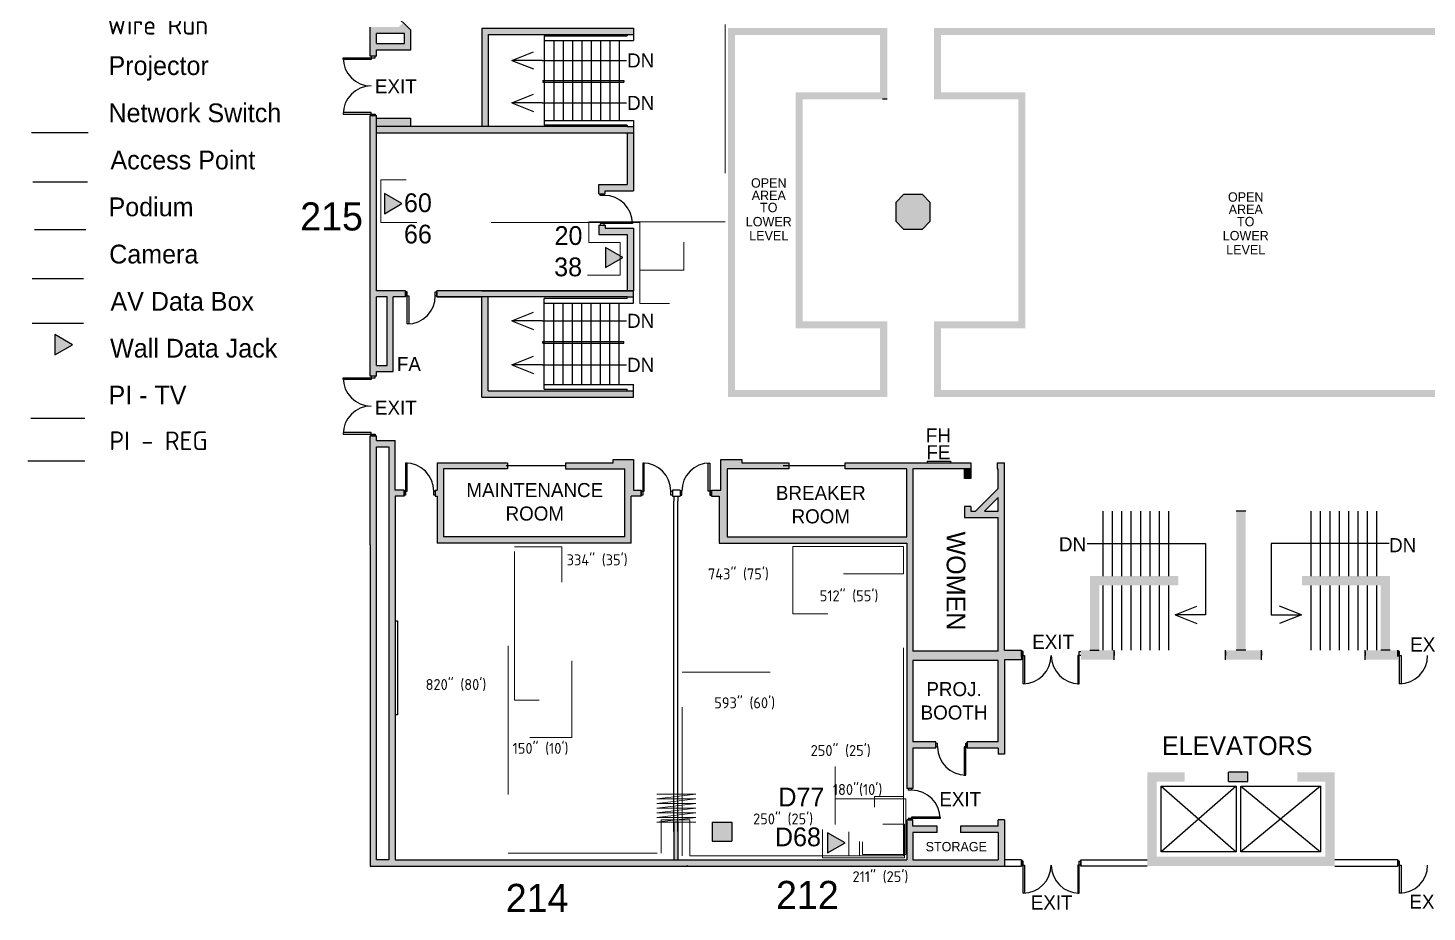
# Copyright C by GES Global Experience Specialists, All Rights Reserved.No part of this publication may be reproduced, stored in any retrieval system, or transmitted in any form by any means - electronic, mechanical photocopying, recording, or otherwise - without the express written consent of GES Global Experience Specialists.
# Model space of a CAD drawing. Header units: inches. Extents: x 2884 to 5593, y 3202 to 5211.
# Drawn here: x 2896 to 4688, y 3202 to 4332 of the extents above; entities that cross this region are included whole.
import ezdxf
from ezdxf.enums import TextEntityAlignment as Align

# ---------------------------------------------------------------- set-up
doc = ezdxf.new("R2010")
doc.units = ezdxf.units.IN
doc.header["$LTSCALE"] = 100
doc.header["$MEASUREMENT"] = 0
doc.linetypes.add('DASHED', pattern=[19.05, 12.7, -6.35])
doc.linetypes.add('DASHEDTINY', pattern=[2.8575, 1.905, -0.9525])
for name, color, linetype, lineweight in [('bldg_airwall', 53, 'DASHED', 25), ('bldg_airwall_storage', 53, 'CONTINUOUS', 18), ('bldg_doors', 7, 'CONTINUOUS', 25), ('bldg_text', 94, 'CONTINUOUS', 25), ('bldg_wallint', 7, 'CONTINUOUS', 25), ('bldg_wallintsol', 7, 'CONTINUOUS', 25), ('data_jack', 120, 'CONTINUOUS', 25), ('key', 110, 'CONTINUOUS', 25)]:
    doc.layers.add(name, color=color, linetype=linetype, lineweight=lineweight)
doc.layers.add('bldg_fire', color=240, linetype='CONTINUOUS')
doc.layers.add('bldg_stairs', color=9, linetype='CONTINUOUS')
doc.layers.add('LENGTH', color=136, linetype='CONTINUOUS', lineweight=0, true_color=0x008080)
doc.layers.add('Wire_Run', color=200, linetype='DASHEDTINY', lineweight=13, true_color=0xaa00ff)
doc.styles.add('bldgtx18', font='bldgtx18')
doc.styles.add('bldgtx24', font='bldgtx24')
doc.styles.add('bldgtx36', font='bldgtx36')
doc.styles.add('bldgtx48', font='bldgtx48')
doc.styles.add('iso3098', font='iso3098')

msp = doc.modelspace()

# ---------------------------------------------------------------- hatches: boundary and pattern name
at = {"layer": 'bldg_wallintsol'}
h = msp.add_hatch(color=256, dxfattribs=at)
h.paths.add_polyline_path([(3386.3, 4329.7), (3376.7, 4339.2), (3371.1, 4333.5), (3334.4, 4333.5), (3334.4, 4296.3), (3342.4, 4296.3), (3342.4, 4304.7), (3386.3, 4304.7)], flags=0)
h.paths.add_polyline_path([(3378.3, 4325.5), (3342.4, 4325.5), (3342.4, 4312.7), (3378.3, 4312.7)], flags=0)
for points in [[(3671.4, 4332.3), (3477.4, 4332.3), (3477.4, 4206.3), (3485.4, 4206.3), (3485.4, 4324.3), (3663.4, 4324.3), (3671.4, 4324.3)], [(3386.3, 4216.9), (3342.4, 4216.9), (3342.4, 4206.3), (3386.3, 4206.3)], [(4051.6, 4109.4), (4041.6, 4119.4), (4017.3, 4119.4), (4007.3, 4109.4), (4007.3, 4085.1), (4017.3, 4075.1), (4041.6, 4075.1), (4051.6, 4085.1)], [(3663.4, 3996.3), (3671.4, 3996.3), (3671.4, 4076.3), (3635.4, 4076.3), (3635.4, 4080.3), (3627.4, 4080.3), (3627.4, 4068.3), (3663.4, 4068.3)], [(3671.4, 3996.3), (3477.4, 3996.3), (3419.8, 3996.3), (3419.8, 3988.3), (3663.4, 3988.3), (3671.4, 3988.3)], [(3671.4, 3868.3), (3663.4, 3868.3), (3485.4, 3868.3), (3485.4, 3988.3), (3477.4, 3988.3), (3477.4, 3860.3), (3671.4, 3860.3)], [(3671.4, 3780.3), (3645.4, 3780.3), (3645.4, 3776.3), (3584.4, 3776.3), (3584.4, 3768.3), (3660.4, 3768.3), (3660.4, 3681.3), (3428.4, 3681.3), (3428.4, 3768.3), (3510.4, 3768.3), (3510.4, 3776.3), (3420.4, 3776.3), (3420.4, 3741.3), (3417.8, 3741.3), (3417.8, 3733.3), (3420.4, 3733.3), (3420.4, 3673.3), (3668.4, 3673.3), (3668.4, 3733.3), (3681.4, 3733.3), (3681.4, 3741.3), (3671.4, 3741.3)], [(4095.4, 3756.3), (4103.4, 3756.3), (4103.4, 3768.3), (4095.4, 3768.3)], [(4443.4, 3536.3), (4455.4, 3536.3), (4455.4, 3714.3), (4443.4, 3714.3)], [(4256, 3631.3), (4256, 3536.3), (4268, 3536.3), (4268, 3619.3), (4369, 3619.3), (4369, 3631.3)], [(4527.4, 3631.3), (4527.4, 3619.3), (4628.4, 3619.3), (4628.4, 3536.3), (4640.4, 3536.3), (4640.4, 3619.3), (4640.4, 3631.3)], [(4287.1, 3536.3), (4268, 3536.3), (4256, 3536.3), (4244.4, 3536.3), (4244.4, 3524.3), (4287.1, 3524.3)], [(4475.6, 3524.3), (4475.6, 3536.3), (4455.4, 3536.3), (4443.4, 3536.3), (4429.4, 3536.3), (4429.4, 3524.3)], [(4608.2, 3524.3), (4650.4, 3524.3), (4650.4, 3536.3), (4640.4, 3536.3), (4628.4, 3536.3), (4608.2, 3536.3)], [(4458.1, 3380.3), (4433.5, 3380.3), (4433.5, 3368.3), (4458.1, 3368.3)], [(3723.4, 3268.3), (3728.4, 3268.3), (3728.4, 3316.3), (3723.4, 3316.3), (3723.4, 3304.3)], [(3772.4, 3316.3), (3772.4, 3292.3), (3797.4, 3292.3), (3797.4, 3316.3)]]:
    msp.add_hatch(color=256, dxfattribs=at).paths.add_polyline_path(points, flags=0)
at = {"layer": 'bldg_wallintsol', "linetype": 'CONTINUOUS'}
h = msp.add_hatch(color=256, dxfattribs=at)
h.paths.add_polyline_path([(3801.4, 4323.3), (3801.4, 3869.3), (3987.4, 3869.3), (3987.4, 3948.3), (3879.4, 3948.3), (3879.4, 4250.3), (3987.4, 4250.3), (3987.4, 4323.3)], flags=0)
h.paths.add_polyline_path([(3888.4, 3957.3), (3888.4, 4241.3), (3996.4, 4241.3), (3996.4, 4332.3), (3792.4, 4332.3), (3792.4, 3860.3), (3996.4, 3860.3), (3996.4, 3957.3)], flags=0)
h = msp.add_hatch(color=256, dxfattribs=at)
h.paths.add_polyline_path([(4719.4, 3948.3), (4719.4, 4250.3), (4829.4, 4250.3), (4829.4, 4323.3), (4065.4, 4323.3), (4065.4, 4250.3), (4173.4, 4250.3), (4173.4, 3948.3), (4065.4, 3948.3), (4065.4, 3869.3), (4829.4, 3869.3), (4829.4, 3948.3)], flags=0)
h.paths.add_polyline_path([(4164.4, 4241.3), (4164.4, 3957.3), (4056.4, 3957.3), (4056.4, 3860.3), (4838.4, 3860.3), (4838.4, 3957.3), (4728.4, 3957.3), (4728.4, 4241.3), (4838.4, 4241.3), (4838.4, 4332.3), (4056.4, 4332.3), (4056.4, 4241.3)], flags=0)
at = {"layer": 'bldg_wallintsol'}
h = msp.add_hatch(color=256, dxfattribs=at)
h.paths.add_polyline_path([(3334.4, 3981), (3334.4, 3886.8), (3342.4, 3886.8), (3342.4, 3892.8), (3364, 3892.8), (3364, 3988.3), (3379.8, 3988.3), (3379.8, 3996.3), (3342.4, 3996.3), (3342.4, 4220.3), (3334.4, 4220.3)], flags=0)
h.paths.add_polyline_path([(3342.4, 3988.3), (3356, 3988.3), (3356, 3900.8), (3342.4, 3900.8), (3342.4, 3984.3)], flags=0)
h = msp.add_hatch(color=256, dxfattribs=at)
h.paths.add_polyline_path([(3671.4, 4206.3), (3663.4, 4206.3), (3485.4, 4206.3), (3342.4, 4206.3), (3342.4, 4198.3), (3671.4, 4198.3)], flags=0)
h.paths.add_polyline_path([(3671.4, 4198.3), (3663.4, 4198.3), (3663.4, 4132.3), (3627.4, 4132.3), (3627.4, 4120.3), (3635.4, 4120.3), (3635.4, 4124.3), (3671.4, 4124.3)], flags=0)
h = msp.add_hatch(color=256, dxfattribs=at)
h.paths.add_polyline_path([(3366.4, 3673.3), (3366.4, 3733.3), (3377.8, 3733.3), (3377.8, 3741.3), (3366.4, 3741.3), (3366.4, 3804.8), (3342.4, 3804.8), (3342.4, 3810.8), (3334.4, 3810.8), (3334.4, 3671.3), (3334.4, 3260.3), (4146.4, 3260.3), (4146.4, 3319.3), (4138.4, 3319.3), (4138.4, 3311.3), (4090.4, 3311.3), (4090.4, 3303.3), (4138.4, 3303.3), (4138.4, 3268.3), (4029.4, 3268.3), (4029.4, 3303.3), (4060.4, 3303.3), (4060.4, 3311.3), (4029.4, 3311.3), (4029.4, 3319.3), (4021.4, 3319.3), (4021.4, 3268.3), (3366.4, 3268.3)], flags=0)
h.paths.add_polyline_path([(3342.4, 3796.8), (3358.4, 3796.8), (3358.4, 3268.3), (3342.4, 3268.3)], flags=0)
h = msp.add_hatch(color=256, dxfattribs=at)
h.paths.add_polyline_path([(3870.4, 3776.3), (3810.4, 3776.3), (3810.4, 3780.3), (3783.4, 3780.3), (3783.4, 3741.3), (3771.4, 3741.3), (3771.4, 3733.3), (3781.4, 3733.3), (3781.4, 3673.3), (4021.4, 3673.3), (4021.4, 3359.3), (4029.4, 3359.3), (4029.4, 3411.3), (4058.9, 3411.3), (4058.9, 3419.3), (4029.4, 3419.3), (4029.4, 3523.3), (4138.4, 3523.3), (4138.4, 3419.3), (4098.9, 3419.3), (4098.9, 3411.3), (4138.4, 3411.3), (4138.4, 3403.3), (4146.4, 3403.3), (4146.4, 3524.3), (4168.4, 3524.3), (4168.4, 3536.3), (4146.4, 3536.3), (4146.4, 3776.3), (4137.4, 3776.3), (4137.4, 3768.3), (4138.4, 3768.3), (4138.4, 3743.3), (4109.4, 3714.3), (4103.4, 3714.3), (4103.4, 3720.3), (4095.4, 3720.3), (4095.4, 3706.3), (4138.4, 3706.3), (4138.4, 3535.3), (4029.4, 3535.3), (4029.4, 3768.3), (4103.4, 3768.3), (4103.4, 3776.3), (3942.4, 3776.3), (3942.4, 3768.3), (4021.4, 3768.3), (4021.4, 3681.3), (3791.4, 3681.3), (3791.4, 3768.3), (3870.4, 3768.3)], flags=0)
h.paths.add_polyline_path([(4120.8, 3714.3), (4138.4, 3731.9), (4138.4, 3714.3)], flags=0)
at = {"layer": 'bldg_wallintsol', "linetype": 'CONTINUOUS'}
msp.add_hatch(color=256, dxfattribs=at).paths.add_polyline_path([(4329.4, 3260.3), (4449.4, 3260.3), (4569.4, 3260.3), (4569.4, 3380.3), (4521.4, 3380.3), (4521.4, 3368.3), (4557.4, 3368.3), (4557.4, 3272.3), (4341.4, 3272.3), (4341.4, 3368.3), (4377.4, 3368.3), (4377.4, 3380.3), (4329.4, 3380.3)], flags=0)
at = {"layer": 'data_jack'}
for points in [[(3375.1, 4107.8), (3352.7, 4120.7), (3352.7, 4094.8)], [(3658.1, 4038.8), (3635.7, 4051.8), (3635.7, 4025.9)], [(3942.4, 3289.9), (3920, 3302.9), (3920, 3277)]]:
    msp.add_hatch(color=256, dxfattribs=at).paths.add_polyline_path(points, flags=0)
at = {"layer": 'key'}
msp.add_hatch(color=256, dxfattribs=at).paths.add_polyline_path([(2930.8, 3940.2), (2930.8, 3914.4), (2953.2, 3927.3)], flags=0)

# ---------------------------------------------------------------- linework, layer by layer
at = {"layer": 'bldg_airwall', "linetype": 'CONTINUOUS'}
for p, q in [((3723.4, 3304.3), (3723.4, 3727.3)), ((3728.4, 3304.3), (3728.4, 3727.3))]:
    msp.add_line(p, q, dxfattribs=at)
at = {"layer": 'bldg_airwall_storage'}
for p, q in [((3751.4, 3352.3), (3701.4, 3352.3)), ((3751.4, 3352.3), (3701.4, 3346.3)), ((3701.4, 3346.3), (3751.4, 3346.3)), ((3751.4, 3346.3), (3701.4, 3340.3)), ((3701.4, 3340.3), (3751.4, 3340.3)), ((3751.4, 3340.3), (3701.4, 3334.3)), ((3701.4, 3334.3), (3751.4, 3334.3)), ((3751.4, 3334.3), (3701.4, 3328.3)), ((3701.4, 3328.3), (3751.4, 3328.3)), ((3751.4, 3328.3), (3701.4, 3322.3)), ((3701.4, 3322.3), (3751.4, 3322.3)), ((3751.4, 3322.3), (3701.4, 3316.3)), ((3751.4, 3316.3), (3701.4, 3316.3))]:
    msp.add_line(p, q, dxfattribs=at)
at = {"layer": 'bldg_doors'}
for p, q in [((3299.8, 4292.3), (3299.8, 4294.3)), ((3299.8, 4294.3), (3335.8, 4294.3)), ((3335.8, 4292.3), (3299.8, 4292.3)), ((3340.8, 4296.3), (3335.8, 4296.3)), ((3335.8, 4296.3), (3335.8, 4294.3)), ((3335.8, 4294.3), (3340.8, 4294.3)), ((3335.8, 4294.3), (3335.8, 4292.3)), ((3340.8, 4294.3), (3340.8, 4296.3)), ((3335.8, 4224.3), (3299.8, 4224.3)), ((3299.8, 4224.3), (3299.8, 4222.3)), ((3299.8, 4222.3), (3335.8, 4222.3)), ((3335.8, 4222.3), (3335.8, 4224.3)), ((3335.8, 4220.3), (3335.8, 4222.3)), ((3335.8, 4222.3), (3340.8, 4222.3)), ((3340.8, 4220.3), (3335.8, 4220.3)), ((3340.8, 4222.3), (3340.8, 4220.3)), ((3629.1, 4118.3), (3629.1, 4120.3)), ((3629.1, 4120.3), (3634.1, 4120.3)), ((3634.1, 4120.3), (3634.1, 4118.3)), ((3634.1, 4118.3), (3629.1, 4118.3)), ((3634.1, 4082.3), (3634.1, 4084.3)), ((3634.1, 4084.3), (3670.1, 4084.3)), ((3670.1, 4084.3), (3670.1, 4082.3)), ((3629.1, 4082.3), (3629.1, 4080.3)), ((3634.1, 4082.3), (3629.1, 4082.3)), ((3629.1, 4080.3), (3634.1, 4080.3)), ((3634.1, 4080.3), (3634.1, 4082.3)), ((3670.1, 4082.3), (3634.1, 4082.3)), ((3381.8, 3994.8), (3379.8, 3994.8)), ((3379.8, 3994.8), (3379.8, 3989.8)), ((3381.8, 3989.8), (3381.8, 3994.8)), ((3417.8, 3994.8), (3419.8, 3994.8)), ((3417.8, 3989.8), (3417.8, 3994.8)), ((3419.8, 3994.8), (3419.8, 3989.8)), ((3379.8, 3989.8), (3381.8, 3989.8)), ((3381.8, 3989.8), (3383.8, 3989.8)), ((3381.8, 3953.8), (3381.8, 3989.8)), ((3383.8, 3989.8), (3383.8, 3953.8)), ((3419.8, 3989.8), (3417.8, 3989.8)), ((3383.8, 3953.8), (3381.8, 3953.8)), ((3299.8, 3882.8), (3299.8, 3884.8)), ((3299.8, 3884.8), (3335.8, 3884.8)), ((3335.8, 3882.8), (3299.8, 3882.8)), ((3340.8, 3886.8), (3335.8, 3886.8)), ((3335.8, 3886.8), (3335.8, 3884.8)), ((3335.8, 3884.8), (3340.8, 3884.8)), ((3335.8, 3884.8), (3335.8, 3882.8)), ((3340.8, 3884.8), (3340.8, 3886.8)), ((3335.8, 3814.8), (3299.8, 3814.8)), ((3299.8, 3814.8), (3299.8, 3812.8)), ((3299.8, 3812.8), (3335.8, 3812.8)), ((3335.8, 3812.8), (3335.8, 3814.8)), ((3335.8, 3810.8), (3335.8, 3812.8)), ((3335.8, 3812.8), (3340.8, 3812.8)), ((3340.8, 3810.8), (3335.8, 3810.8)), ((3340.8, 3812.8), (3340.8, 3810.8)), ((3381.8, 3775.9), (3379.8, 3775.9)), ((3379.8, 3775.9), (3379.8, 3739.9)), ((3381.8, 3739.9), (3381.8, 3775.9)), ((3685.4, 3775.9), (3683.4, 3775.9)), ((3683.4, 3775.9), (3683.4, 3739.9)), ((3685.4, 3739.9), (3685.4, 3775.9)), ((3767.4, 3739.9), (3767.4, 3775.9)), ((3767.4, 3775.9), (3769.4, 3775.9)), ((3769.4, 3775.9), (3769.4, 3739.9)), ((3377.8, 3734.9), (3377.8, 3739.9)), ((3377.8, 3739.9), (3379.8, 3739.9)), ((3379.8, 3734.9), (3377.8, 3734.9)), ((3379.8, 3739.9), (3379.8, 3734.9)), ((3379.8, 3739.9), (3381.8, 3739.9)), ((3415.8, 3739.9), (3417.8, 3739.9)), ((3415.8, 3734.9), (3415.8, 3739.9)), ((3417.8, 3734.9), (3415.8, 3734.9)), ((3417.8, 3739.9), (3417.8, 3734.9)), ((3681.4, 3734.9), (3681.4, 3739.9)), ((3681.4, 3739.9), (3683.4, 3739.9)), ((3683.4, 3734.9), (3681.4, 3734.9)), ((3683.4, 3739.9), (3683.4, 3734.9)), ((3683.4, 3739.9), (3685.4, 3739.9)), ((3719.4, 3739.9), (3721.4, 3739.9)), ((3719.4, 3734.9), (3719.4, 3739.9)), ((3721.4, 3734.9), (3719.4, 3734.9)), ((3721.4, 3739.9), (3721.4, 3734.9)), ((3733.4, 3739.9), (3731.4, 3739.9)), ((3731.4, 3739.9), (3731.4, 3734.9)), ((3731.4, 3734.9), (3733.4, 3734.9)), ((3733.4, 3734.9), (3733.4, 3739.9)), ((3769.4, 3739.9), (3767.4, 3739.9)), ((3771.4, 3739.9), (3769.4, 3739.9)), ((3769.4, 3739.9), (3769.4, 3734.9)), ((3769.4, 3734.9), (3771.4, 3734.9)), ((3771.4, 3734.9), (3771.4, 3739.9)), ((4170.4, 3534.6), (4168.4, 3534.6)), ((4168.4, 3534.6), (4168.4, 3529.6)), ((4168.4, 3529.6), (4170.4, 3529.6)), ((4170.4, 3529.6), (4170.4, 3534.6)), ((4170.4, 3529.6), (4172.4, 3529.6)), ((4170.4, 3493.6), (4170.4, 3529.6)), ((4172.4, 3529.6), (4172.4, 3493.6)), ((4242.4, 3529.6), (4240.4, 3529.6)), ((4240.4, 3529.6), (4240.4, 3493.6)), ((4242.4, 3534.6), (4244.4, 3534.6)), ((4242.4, 3529.6), (4242.4, 3534.6)), ((4244.4, 3529.6), (4242.4, 3529.6)), ((4242.4, 3493.6), (4242.4, 3529.6)), ((4287.1, 3534.6), (4287.1, 3529.6)), ((4429.4, 3534.6), (4429.4, 3529.6)), ((4475.6, 3534.6), (4475.6, 3529.6)), ((4608.2, 3534.6), (4608.2, 3529.6)), ((4652.4, 3534.6), (4650.4, 3534.6)), ((4650.4, 3534.6), (4650.4, 3529.6)), ((4650.4, 3529.6), (4652.4, 3529.6)), ((4652.4, 3529.6), (4652.4, 3534.6)), ((4652.4, 3529.6), (4654.4, 3529.6)), ((4652.4, 3493.6), (4652.4, 3529.6)), ((4654.4, 3529.6), (4654.4, 3493.6)), ((4172.4, 3493.6), (4170.4, 3493.6)), ((4240.4, 3493.6), (4242.4, 3493.6)), ((4654.4, 3493.6), (4652.4, 3493.6)), ((4058.9, 3417.6), (4060.9, 3417.6)), ((4058.9, 3412.6), (4058.9, 3417.6)), ((4060.9, 3412.6), (4058.9, 3412.6)), ((4060.9, 3412.6), (4060.9, 3417.6)), ((4096.9, 3412.6), (4094.9, 3412.6)), ((4094.9, 3412.6), (4094.9, 3376.6)), ((4096.9, 3417.6), (4098.9, 3417.6)), ((4096.9, 3412.6), (4096.9, 3417.6)), ((4098.9, 3412.6), (4096.9, 3412.6)), ((4096.9, 3376.6), (4096.9, 3412.6)), ((4098.9, 3417.6), (4098.9, 3412.6)), ((4094.9, 3376.6), (4096.9, 3376.6)), ((4023.1, 3359.3), (4023.1, 3357.3)), ((4028.1, 3359.3), (4023.1, 3359.3)), ((4028.1, 3357.3), (4023.1, 3357.3)), ((4028.1, 3357.3), (4028.1, 3359.3)), ((4023.1, 3321.3), (4023.1, 3319.3)), ((4028.1, 3321.3), (4023.1, 3321.3)), ((4023.1, 3319.3), (4028.1, 3319.3)), ((4028.1, 3321.3), (4028.1, 3323.3)), ((4028.1, 3323.3), (4064.1, 3323.3)), ((4028.1, 3319.3), (4028.1, 3321.3)), ((4064.1, 3321.3), (4028.1, 3321.3)), ((4064.1, 3323.3), (4064.1, 3321.3)), ((4170.4, 3266.6), (4168.4, 3266.6)), ((4168.4, 3266.6), (4168.4, 3261.6)), ((4168.4, 3261.6), (4170.4, 3261.6)), ((4170.4, 3261.6), (4170.4, 3266.6)), ((4170.4, 3261.6), (4172.4, 3261.6)), ((4170.4, 3225.6), (4170.4, 3261.6)), ((4172.4, 3261.6), (4172.4, 3225.6)), ((4242.4, 3261.6), (4240.4, 3261.6)), ((4240.4, 3261.6), (4240.4, 3225.6)), ((4242.4, 3266.6), (4244.4, 3266.6)), ((4242.4, 3261.6), (4242.4, 3266.6)), ((4244.4, 3261.6), (4242.4, 3261.6)), ((4242.4, 3225.6), (4242.4, 3261.6)), ((4244.4, 3266.6), (4244.4, 3261.6)), ((4652.4, 3266.6), (4650.4, 3266.6)), ((4650.4, 3266.6), (4650.4, 3261.6)), ((4650.4, 3261.6), (4652.4, 3261.6)), ((4652.4, 3261.6), (4652.4, 3266.6)), ((4652.4, 3261.6), (4654.4, 3261.6)), ((4652.4, 3225.6), (4652.4, 3261.6)), ((4654.4, 3261.6), (4654.4, 3225.6)), ((4172.4, 3225.6), (4170.4, 3225.6)), ((4240.4, 3225.6), (4242.4, 3225.6)), ((4654.4, 3225.6), (4652.4, 3225.6))]:
    msp.add_line(p, q, dxfattribs=at)
for centre, start, end in [((3335.8, 4294.3), 180, 270), ((3335.8, 4222.3), 90, 180), ((3634.1, 4082.3), 0, 90), ((3381.8, 3989.8), 270, 0), ((3335.8, 3884.8), 180, 270), ((3335.8, 3812.8), 90, 180), ((3379.8, 3739.9), 0, 90), ((3683.4, 3739.9), 0, 90), ((3769.4, 3739.9), 90, 180), ((4170.4, 3529.6), 270, 0), ((4242.4, 3529.6), 180, -90), ((4652.4, 3529.6), 270, 0), ((4096.9, 3412.6), 180, -90), ((4028.1, 3321.3), 0, 90), ((4170.4, 3261.6), 270, 0), ((4242.4, 3261.6), 180, -90), ((4652.4, 3261.6), 270, 0)]:
    msp.add_arc(centre, 36, start, end, dxfattribs=at)
at = {"layer": 'bldg_stairs'}
for p, q in [((3516, 4291), (3543.7, 4302.1)), ((3557.4, 4316.3), (3557.4, 4263.3)), ((3569.4, 4316.3), (3569.4, 4263.3)), ((3581.4, 4316.3), (3581.4, 4263.3)), ((3593.4, 4316.3), (3593.4, 4263.3)), ((3605.4, 4316.3), (3605.4, 4263.3)), ((3617.4, 4316.3), (3617.4, 4263.3)), ((3629.4, 4316.3), (3629.4, 4263.3)), ((3641.4, 4316.3), (3641.4, 4263.3)), ((3653.4, 4316.3), (3653.4, 4263.3)), ((3554.8, 4291), (3516, 4291)), ((3516, 4291), (3543.7, 4280)), ((3554.8, 4291), (3662.8, 4291)), ((3557.4, 4263.3), (3557.4, 4214.3)), ((3569.4, 4263.3), (3569.4, 4214.3)), ((3581.4, 4263.3), (3581.4, 4214.3)), ((3593.4, 4263.3), (3593.4, 4214.3)), ((3605.4, 4263.3), (3605.4, 4214.3)), ((3617.4, 4263.3), (3617.4, 4214.3)), ((3629.4, 4263.3), (3629.4, 4214.3)), ((3641.4, 4263.3), (3641.4, 4214.3)), ((3653.4, 4263.3), (3653.4, 4214.3)), ((3516, 4236.8), (3543.7, 4247.8)), ((3554.8, 4236.8), (3516, 4236.8)), ((3516, 4236.8), (3543.7, 4225.7)), ((3554.8, 4236.8), (3662.8, 4236.8)), ((3557.4, 3931.3), (3557.4, 3980.3)), ((3569.4, 3931.3), (3569.4, 3980.3)), ((3581.4, 3931.3), (3581.4, 3980.3)), ((3593.4, 3931.3), (3593.4, 3980.3)), ((3605.4, 3931.3), (3605.4, 3980.3)), ((3617.4, 3931.3), (3617.4, 3980.3)), ((3629.4, 3931.3), (3629.4, 3980.3)), ((3641.4, 3931.3), (3641.4, 3980.3)), ((3653.4, 3931.3), (3653.4, 3980.3)), ((3516, 3957.8), (3543.7, 3968.8)), ((3554.8, 3957.8), (3516, 3957.8)), ((3516, 3957.8), (3543.7, 3946.7)), ((3554.8, 3957.8), (3662.8, 3957.8)), ((3557.4, 3876.3), (3557.4, 3931.3)), ((3569.4, 3876.3), (3569.4, 3931.3)), ((3581.4, 3876.3), (3581.4, 3931.3)), ((3593.4, 3876.3), (3593.4, 3931.3)), ((3605.4, 3876.3), (3605.4, 3931.3)), ((3617.4, 3876.3), (3617.4, 3931.3)), ((3629.4, 3876.3), (3629.4, 3931.3)), ((3641.4, 3876.3), (3641.4, 3931.3)), ((3653.4, 3876.3), (3653.4, 3931.3)), ((3516, 3901.5), (3543.7, 3912.6)), ((3554.8, 3901.5), (3516, 3901.5)), ((3516, 3901.5), (3543.7, 3890.4)), ((3554.8, 3901.5), (3662.8, 3901.5)), ((4047.4, 3778.3), (4077.4, 3778.3)), ((4047.4, 3778.3), (4047.4, 3776.3)), ((4077.4, 3778.3), (4077.4, 3776.3)), ((3723.4, 3733.3), (3723.4, 3727.3)), ((3728.4, 3733.3), (3728.4, 3727.3)), ((3728.4, 3733.3), (3728.4, 3727.3)), ((4273, 3631.3), (4273, 3714.3)), ((4285, 3631.3), (4285, 3714.3)), ((4297, 3631.3), (4297, 3714.3)), ((4309, 3631.3), (4309, 3714.3)), ((4321, 3631.3), (4321, 3714.3)), ((4333, 3631.3), (4333, 3714.3)), ((4345, 3631.3), (4345, 3714.3)), ((4357, 3631.3), (4357, 3714.3)), ((4539.4, 3631.3), (4539.4, 3714.3)), ((4551.4, 3631.3), (4551.4, 3714.3)), ((4563.4, 3631.3), (4563.4, 3714.3)), ((4575.4, 3631.3), (4575.4, 3714.3)), ((4587.4, 3631.3), (4587.4, 3714.3)), ((4599.4, 3631.3), (4599.4, 3714.3)), ((4611.4, 3631.3), (4611.4, 3714.3)), ((4623.4, 3631.3), (4623.4, 3714.3)), ((4252.4, 3673), (4403.9, 3673)), ((4403.9, 3673), (4403.9, 3581.6)), ((4487.9, 3673), (4487.9, 3581.6)), ((4639.3, 3673), (4487.9, 3673)), ((4273, 3536.3), (4273, 3619.3)), ((4285, 3536.3), (4285, 3619.3)), ((4297, 3536.3), (4297, 3619.3)), ((4309, 3536.3), (4309, 3619.3)), ((4321, 3536.3), (4321, 3619.3)), ((4333, 3536.3), (4333, 3619.3)), ((4345, 3536.3), (4345, 3619.3)), ((4357, 3536.3), (4357, 3619.3)), ((4539.4, 3536.3), (4539.4, 3619.3)), ((4551.4, 3536.3), (4551.4, 3619.3)), ((4563.4, 3536.3), (4563.4, 3619.3)), ((4575.4, 3536.3), (4575.4, 3619.3)), ((4587.4, 3536.3), (4587.4, 3619.3)), ((4599.4, 3536.3), (4599.4, 3619.3)), ((4611.4, 3536.3), (4611.4, 3619.3)), ((4623.4, 3536.3), (4623.4, 3619.3)), ((4365.1, 3581.6), (4392.8, 3592.7)), ((4526.7, 3581.6), (4498.9, 3592.7)), ((3366.4, 3573.9), (3369.4, 3573.9)), ((3369.4, 3573.9), (3369.4, 3453.9)), ((4403.9, 3581.6), (4365.1, 3581.6)), ((4365.1, 3581.6), (4392.8, 3570.5)), ((4487.9, 3581.6), (4526.7, 3581.6)), ((4526.7, 3581.6), (4498.9, 3570.5)), ((3369.4, 3453.9), (3366.4, 3453.9)), ((4347.4, 3278.3), (4347.4, 3362.3)), ((4347.4, 3362.3), (4443.4, 3362.3)), ((4347.4, 3362.3), (4443.4, 3278.3)), ((4443.4, 3362.3), (4347.4, 3278.3)), ((4443.4, 3362.3), (4443.4, 3278.3)), ((4449.4, 3278.3), (4449.4, 3362.3)), ((4449.4, 3362.3), (4551.4, 3362.3)), ((4449.4, 3362.3), (4551.4, 3278.3)), ((4551.4, 3362.3), (4449.4, 3278.3)), ((4551.4, 3362.3), (4551.4, 3278.3)), ((3723.4, 3316.3), (3723.4, 3268.3)), ((3728.4, 3316.3), (3725.4, 3316.3)), ((3728.4, 3316.3), (3728.4, 3268.3)), ((4443.4, 3278.3), (4347.4, 3278.3)), ((4551.4, 3278.3), (4449.4, 3278.3))]:
    msp.add_line(p, q, dxfattribs=at)
at = {"layer": 'bldg_wallint'}
for p, q in [((3300.9, 4414), (3386.3, 4329.7)), ((3378.3, 4325.5), (3342.4, 4325.5)), ((3378.3, 4312.7), (3378.3, 4325.5)), ((3386.3, 4304.7), (3386.3, 4329.7)), ((3557.4, 4322.3), (3557.4, 4316.3)), ((3342.4, 4312.7), (3378.3, 4312.7)), ((3342.4, 4304.7), (3386.3, 4304.7)), ((3342.4, 4296.3), (3334.4, 4296.3)), ((3555.4, 4265.3), (3555.4, 4263.3)), ((3659.4, 4265.3), (3659.4, 4263.3)), ((3996.4, 4241.3), (3990.4, 4241.3)), ((3334.4, 4220.3), (3342.4, 4220.3)), ((3342.4, 4216.9), (3386.3, 4216.9)), ((3557.4, 4214.3), (3557.4, 4208.3)), ((3485.4, 4206.3), (3342.4, 4206.3)), ((3342.4, 4198.3), (3671.4, 4198.3)), ((3663.4, 4206.3), (3485.4, 4206.3)), ((3663.4, 4208.3), (3557.4, 4208.3)), ((3663.4, 4208.3), (3663.4, 4206.3)), ((3663.4, 4206.3), (3671.4, 4206.3)), ((3663.4, 4198.3), (3663.4, 4132.3)), ((3671.4, 4198.3), (3671.4, 4124.3)), ((3627.4, 4132.3), (3663.4, 4132.3)), ((3627.4, 4120.3), (3627.4, 4132.3)), ((3627.4, 4120.3), (3635.4, 4120.3)), ((3635.4, 4120.3), (3635.4, 4124.3)), ((3635.4, 4124.3), (3671.4, 4124.3)), ((4017.3, 4119.4), (4007.3, 4109.4)), ((4007.3, 4109.4), (4007.3, 4085.1)), ((4041.6, 4119.4), (4017.3, 4119.4)), ((4051.6, 4109.4), (4041.6, 4119.4)), ((4051.6, 4085.1), (4051.6, 4109.4)), ((4007.3, 4085.1), (4017.3, 4075.1)), ((4041.6, 4075.1), (4051.6, 4085.1)), ((3627.4, 4080.3), (3635.4, 4080.3)), ((3627.4, 4080.3), (3627.4, 4068.3)), ((3627.4, 4068.3), (3663.4, 4068.3)), ((3635.4, 4080.3), (3635.4, 4076.3)), ((3635.4, 4076.3), (3671.4, 4076.3)), ((3663.4, 4068.3), (3663.4, 3996.3)), ((3671.4, 4076.3), (3671.4, 3996.3)), ((4017.3, 4075.1), (4041.6, 4075.1)), ((3379.8, 3996.3), (3342.4, 3996.3)), ((3379.8, 3988.3), (3379.8, 3996.3)), ((3671.4, 3996.3), (3419.8, 3996.3)), ((3419.8, 3988.3), (3419.8, 3996.3)), ((3356, 3988.3), (3342.4, 3988.3)), ((3356, 3900.8), (3356, 3988.3)), ((3364, 3892.8), (3364, 3988.3)), ((3379.8, 3988.3), (3364, 3988.3)), ((3419.8, 3988.3), (3477.4, 3988.3)), ((3663.4, 3988.3), (3419.8, 3988.3)), ((3663.4, 3986.3), (3557.4, 3986.3)), ((3557.4, 3980.3), (3557.4, 3986.3)), ((3663.4, 3986.3), (3663.4, 3988.3)), ((3663.4, 3988.3), (3671.4, 3988.3)), ((3555.4, 3929.3), (3555.4, 3931.3)), ((3659.4, 3929.3), (3659.4, 3931.3)), ((3342.4, 3900.8), (3356, 3900.8)), ((3342.4, 3886.8), (3342.4, 3892.8)), ((3342.4, 3892.8), (3364, 3892.8)), ((3342.4, 3886.8), (3334.4, 3886.8)), ((3557.4, 3870.3), (3557.4, 3876.3)), ((3334.4, 3810.8), (3342.4, 3810.8)), ((3342.4, 3804.8), (3342.4, 3810.8)), ((3342.4, 3804.8), (3366.4, 3804.8)), ((3366.4, 3741.3), (3366.4, 3804.8)), ((3342.4, 3796.8), (3358.4, 3796.8)), ((3584.4, 3772.3), (3508.7, 3772.3)), ((3942.4, 3772.3), (3863.1, 3772.3)), ((4095.4, 3756.3), (4095.4, 3768.3)), ((4103.4, 3768.3), (4103.4, 3756.3)), ((4103.4, 3756.3), (4095.4, 3756.3)), ((3377.8, 3741.3), (3366.4, 3741.3)), ((3377.8, 3733.3), (3377.8, 3741.3)), ((3681.4, 3733.3), (3681.4, 3741.3)), ((3731.4, 3741.3), (3721.4, 3741.3)), ((3721.4, 3733.3), (3731.4, 3733.3)), ((3771.4, 3733.3), (3771.4, 3741.3)), ((4109.4, 3714.3), (4138.4, 3743.3)), ((4120.8, 3714.3), (4138.4, 3731.9)), ((4103.4, 3720.3), (4095.4, 3720.3)), ((4095.4, 3720.3), (4095.4, 3706.3)), ((4103.4, 3720.3), (4103.4, 3714.3)), ((4103.4, 3714.3), (4109.4, 3714.3)), ((4120.8, 3714.3), (4138.4, 3714.3)), ((4455.4, 3714.3), (4443.4, 3714.3)), ((4095.4, 3706.3), (4138.4, 3706.3)), ((4168.4, 3536.3), (4168.4, 3528.3)), ((4168.4, 3528.3), (4168.4, 3536.3)), ((4256, 3536.3), (4268, 3536.3)), ((4287.1, 3528.3), (4287.1, 3536.3)), ((4287.1, 3528.3), (4287.1, 3536.3)), ((4287.1, 3524.3), (4287.1, 3536.3)), ((4429.4, 3528.3), (4429.4, 3536.3)), ((4429.4, 3528.3), (4429.4, 3536.3)), ((4429.4, 3524.3), (4429.4, 3536.3)), ((4455.4, 3536.3), (4443.4, 3536.3)), ((4475.6, 3528.3), (4475.6, 3536.3)), ((4475.6, 3528.3), (4475.6, 3536.3)), ((4475.6, 3524.3), (4475.6, 3536.3)), ((4608.2, 3528.3), (4608.2, 3536.3)), ((4608.2, 3528.3), (4608.2, 3536.3)), ((4608.2, 3524.3), (4608.2, 3536.3)), ((4640.4, 3536.3), (4628.4, 3536.3)), ((4650.4, 3536.3), (4650.4, 3528.3)), ((4650.4, 3528.3), (4650.4, 3536.3)), ((4098.9, 3411.3), (4098.9, 3419.3)), ((4098.9, 3411.3), (4098.9, 3419.3)), ((4433.5, 3368.3), (4433.5, 3380.3)), ((4458.1, 3380.3), (4433.5, 3380.3)), ((4433.5, 3368.3), (4458.1, 3368.3)), ((4458.1, 3368.3), (4458.1, 3380.3)), ((4029.4, 3319.3), (4021.4, 3319.3)), ((4029.4, 3319.3), (4021.4, 3319.3)), ((3358.4, 3268.3), (3342.4, 3268.3)), ((4168.4, 3268.3), (4146.4, 3268.3)), ((4146.4, 3260.3), (4168.4, 3260.3)), ((4168.4, 3268.3), (4168.4, 3260.3)), ((4168.4, 3260.3), (4168.4, 3268.3)), ((4244.4, 3260.3), (4244.4, 3268.3)), ((4244.4, 3260.3), (4244.4, 3268.3)), ((4244.4, 3268.3), (4329.4, 3268.3)), ((4329.4, 3260.3), (4244.4, 3260.3)), ((4650.4, 3268.3), (4569.4, 3268.3)), ((4569.4, 3260.3), (4650.4, 3260.3)), ((4650.4, 3268.3), (4650.4, 3260.3)), ((4650.4, 3260.3), (4650.4, 3268.3))]:
    msp.add_line(p, q, dxfattribs=at)
at = {"layer": 'bldg_wallint', "linetype": 'CONTINUOUS'}
for p, q in [((3334.4, 4296.3), (3334.4, 4333.5)), ((3342.4, 4312.7), (3342.4, 4325.5)), ((3477.4, 4332.3), (3477.4, 4206.3)), ((3477.4, 4332.3), (3671.4, 4332.3)), ((3485.4, 4324.3), (3485.4, 4206.3)), ((3485.4, 4324.3), (3663.4, 4324.3)), ((3557.4, 4322.3), (3663.4, 4322.3)), ((3663.4, 4324.3), (3663.4, 4322.3)), ((3671.4, 4332.3), (3671.4, 4316.3)), ((3342.4, 4296.3), (3342.4, 4304.7)), ((3557.4, 4316.3), (3671.4, 4316.3)), ((3555.4, 4265.3), (3659.4, 4265.3)), ((3555.4, 4263.3), (3659.4, 4263.3)), ((3334.4, 3981), (3334.4, 4220.3)), ((3342.4, 3996.3), (3342.4, 4220.3)), ((3386.3, 4206.3), (3386.3, 4216.9)), ((3557.4, 4214.3), (3671.4, 4214.3)), ((3671.4, 4214.3), (3671.4, 4198.3)), ((3477.4, 4198.3), (3671.4, 4198.3)), ((3477.4, 3996.3), (3671.4, 3996.3)), ((3671.4, 3980.3), (3671.4, 3996.3)), ((3334.4, 3886.8), (3334.4, 3984.3)), ((3342.4, 3981), (3342.4, 3988.3)), ((3342.4, 3900.8), (3342.4, 3984.3)), ((3477.4, 3860.3), (3477.4, 3988.3)), ((3485.4, 3868.3), (3485.4, 3988.3)), ((3557.4, 3980.3), (3671.4, 3980.3)), ((3555.4, 3931.3), (3659.4, 3931.3)), ((3555.4, 3929.3), (3659.4, 3929.3)), ((3342.4, 3886.8), (3342.4, 3892.8)), ((3557.4, 3876.3), (3671.4, 3876.3)), ((3557.4, 3870.3), (3663.4, 3870.3)), ((3663.4, 3868.3), (3663.4, 3870.3)), ((3671.4, 3860.3), (3671.4, 3876.3)), ((3477.4, 3860.3), (3671.4, 3860.3)), ((3485.4, 3868.3), (3663.4, 3868.3)), ((3334.4, 3671.3), (3334.4, 3810.8)), ((3342.4, 3268.3), (3342.4, 3796.8)), ((3358.4, 3796.8), (3358.4, 3268.3)), ((3645.4, 3776.3), (3645.4, 3780.3)), ((3645.4, 3780.3), (3671.4, 3780.3)), ((3671.4, 3780.3), (3671.4, 3741.3)), ((3783.4, 3741.3), (3783.4, 3780.3)), ((3783.4, 3780.3), (3810.4, 3780.3)), ((3810.4, 3780.3), (3810.4, 3776.3)), ((3420.4, 3776.3), (3510.4, 3776.3)), ((3420.4, 3776.3), (3420.4, 3741.3)), ((3428.4, 3768.3), (3428.4, 3681.3)), ((3510.4, 3768.3), (3428.4, 3768.3)), ((3510.4, 3776.3), (3510.4, 3768.3)), ((3584.4, 3776.3), (3584.4, 3768.3)), ((3584.4, 3776.3), (3645.4, 3776.3)), ((3584.4, 3768.3), (3660.4, 3768.3)), ((3660.4, 3681.3), (3660.4, 3768.3)), ((3870.4, 3768.3), (3791.4, 3768.3)), ((3791.4, 3768.3), (3791.4, 3681.3)), ((3810.4, 3776.3), (3870.4, 3776.3)), ((3870.4, 3776.3), (3870.4, 3768.3)), ((3942.4, 3768.3), (3942.4, 3776.3)), ((3942.4, 3776.3), (4103.4, 3776.3)), ((4021.4, 3768.3), (3942.4, 3768.3)), ((4021.4, 3681.3), (4021.4, 3768.3)), ((4103.4, 3768.3), (4029.4, 3768.3)), ((4029.4, 3768.3), (4029.4, 3535.3)), ((4103.4, 3776.3), (4103.4, 3768.3)), ((4137.4, 3776.3), (4146.4, 3776.3)), ((4137.4, 3776.3), (4137.4, 3768.3)), ((4137.4, 3768.3), (4138.4, 3768.3)), ((4138.4, 3743.3), (4138.4, 3768.3)), ((4146.4, 3536.3), (4146.4, 3776.3)), ((3377.8, 3733.3), (3366.4, 3733.3)), ((3366.4, 3733.3), (3366.4, 3673.3)), ((3377.8, 3741.3), (3377.8, 3733.3)), ((3377.8, 3741.3), (3377.8, 3733.3)), ((3377.8, 3741.3), (3377.8, 3733.3)), ((3377.8, 3741.3), (3377.8, 3733.3)), ((3417.8, 3741.3), (3420.4, 3741.3)), ((3417.8, 3741.3), (3417.8, 3733.3)), ((3417.8, 3741.3), (3417.8, 3733.3)), ((3417.8, 3741.3), (3417.8, 3733.3)), ((3417.8, 3733.3), (3420.4, 3733.3)), ((3420.4, 3733.3), (3420.4, 3673.3)), ((3681.4, 3733.3), (3668.4, 3733.3)), ((3668.4, 3673.3), (3668.4, 3733.3)), ((3671.4, 3741.3), (3681.4, 3741.3)), ((3681.4, 3741.3), (3681.4, 3733.3)), ((3681.4, 3741.3), (3681.4, 3733.3)), ((3681.4, 3741.3), (3681.4, 3733.3)), ((3721.4, 3741.3), (3721.4, 3733.3)), ((3721.4, 3741.3), (3721.4, 3733.3)), ((3731.4, 3741.3), (3731.4, 3733.3)), ((3731.4, 3741.3), (3731.4, 3733.3)), ((3771.4, 3741.3), (3771.4, 3733.3)), ((3771.4, 3741.3), (3783.4, 3741.3)), ((3771.4, 3741.3), (3771.4, 3733.3)), ((3771.4, 3733.3), (3781.4, 3733.3)), ((3781.4, 3733.3), (3781.4, 3673.3)), ((4138.4, 3714.3), (4138.4, 3731.9)), ((4138.4, 3535.3), (4138.4, 3706.3)), ((3366.4, 3673.3), (3366.4, 3268.3)), ((3668.4, 3673.3), (3420.4, 3673.3)), ((3660.4, 3681.3), (3428.4, 3681.3)), ((3781.4, 3673.3), (4021.4, 3673.3)), ((3791.4, 3681.3), (4021.4, 3681.3)), ((4021.4, 3673.3), (4021.4, 3359.3)), ((3334.4, 3671.3), (3334.4, 3260.3)), ((4138.4, 3535.3), (4029.4, 3535.3)), ((4146.4, 3536.3), (4168.4, 3536.3)), ((4168.4, 3536.3), (4168.4, 3524.3)), ((4029.4, 3523.3), (4029.4, 3419.3)), ((4138.4, 3523.3), (4029.4, 3523.3)), ((4138.4, 3419.3), (4138.4, 3523.3)), ((4146.4, 3524.3), (4146.4, 3403.3)), ((4168.4, 3524.3), (4146.4, 3524.3)), ((4058.9, 3419.3), (4029.4, 3419.3)), ((4029.4, 3411.3), (4029.4, 3359.3)), ((4058.9, 3411.3), (4029.4, 3411.3)), ((4058.9, 3411.3), (4058.9, 3419.3)), ((4058.9, 3411.3), (4058.9, 3419.3)), ((4058.9, 3411.3), (4058.9, 3419.3)), ((4138.4, 3419.3), (4098.9, 3419.3)), ((4098.9, 3411.3), (4098.9, 3419.3)), ((4098.9, 3419.3), (4098.9, 3411.3)), ((4098.9, 3411.3), (4098.9, 3419.3)), ((4138.4, 3411.3), (4098.9, 3411.3)), ((4138.4, 3411.3), (4138.4, 3403.3)), ((4146.4, 3403.3), (4138.4, 3403.3)), ((4029.4, 3359.3), (4021.4, 3359.3)), ((4029.4, 3359.3), (4021.4, 3359.3)), ((3772.4, 3316.3), (3797.4, 3316.3)), ((3772.4, 3316.3), (3772.4, 3292.3)), ((3797.4, 3316.3), (3797.4, 3292.3)), ((4029.4, 3319.3), (4021.4, 3319.3)), ((4021.4, 3319.3), (4021.4, 3268.3)), ((4029.4, 3319.3), (4021.4, 3319.3)), ((4029.4, 3311.3), (4029.4, 3319.3)), ((4138.4, 3311.3), (4138.4, 3319.3)), ((4146.4, 3319.3), (4138.4, 3319.3)), ((4146.4, 3319.3), (4146.4, 3260.3)), ((4060.4, 3311.3), (4029.4, 3311.3)), ((4029.4, 3303.3), (4029.4, 3268.3)), ((4060.4, 3303.3), (4029.4, 3303.3)), ((4060.4, 3303.3), (4060.4, 3311.3)), ((4090.4, 3311.3), (4090.4, 3303.3)), ((4138.4, 3311.3), (4090.4, 3311.3)), ((4138.4, 3303.3), (4090.4, 3303.3)), ((4138.4, 3303.3), (4138.4, 3268.3)), ((3772.4, 3292.3), (3797.4, 3292.3)), ((3366.4, 3268.3), (4021.4, 3268.3)), ((4029.4, 3268.3), (4138.4, 3268.3))]:
    msp.add_line(p, q, dxfattribs=at)
at = {"layer": 'bldg_wallint', "color": 7, "linetype": 'CONTINUOUS', "lineweight": 25}
for p, q in [((3334.4, 3260.3), (3740.4, 3260.3)), ((3740.4, 3260.3), (4146.4, 3260.3))]:
    msp.add_line(p, q, dxfattribs=at)
at = {"layer": 'bldg_wallintsol'}
for p, q in [((3663.4, 4324.3), (3671.4, 4324.3)), ((3663.4, 3868.3), (3671.4, 3868.3))]:
    msp.add_line(p, q, dxfattribs=at)
at = {"layer": 'data_jack'}
for points in [[(3375.1, 4107.8), (3352.7, 4120.7), (3352.7, 4094.8)], [(3658.1, 4038.8), (3635.7, 4051.8), (3635.7, 4025.9)], [(3942.4, 3289.9), (3920, 3302.9), (3920, 3277)]]:
    msp.add_lwpolyline(points, close=True, dxfattribs=at)
at = {"layer": 'key', "color": 40, "linetype": 'DASHEDTINY', "true_color": 0xffaa00}
msp.add_line((2900.6, 4198.7), (2973.2, 4198.7), dxfattribs=at)
at = {"layer": 'key', "color": 200, "linetype": 'DASHEDTINY', "true_color": 0xaa00ff}
msp.add_line((2902.5, 4135.8), (2972.7, 4135.8), dxfattribs=at)
at = {"layer": 'key', "color": 3, "linetype": 'DASHEDTINY'}
for p, q in [((2904.6, 4074.6), (2970.2, 4074.6)), ((2901.7, 4012.1), (2967.2, 4012.1)), ((2901.7, 3954.7), (2967.2, 3954.7))]:
    msp.add_line(p, q, dxfattribs=at)
at = {"layer": 'key', "color": 6, "linetype": 'DASHEDTINY'}
msp.add_line((2900.1, 3833.2), (2969.3, 3833.2), dxfattribs=at)
at = {"layer": 'key', "color": 136, "linetype": 'DASHEDTINY', "true_color": 0x008080}
msp.add_line((2896.3, 3778.5), (2969, 3778.5), dxfattribs=at)
at = {"layer": 'key'}
msp.add_lwpolyline([(2953.2, 3927.3), (2930.8, 3940.2), (2930.8, 3914.4)], close=True, dxfattribs=at)
at = {"layer": 'Wire_Run', "color": 40, "true_color": 0xffaa00}
for p, q in [((3788.9, 4337.1), (3788.9, 4084.4)), ((3788.9, 4084.4), (3614.2, 4084.4)), ((3614.2, 4084.4), (3614.2, 4058.2)), ((3614.2, 4058.2), (3654.5, 4058.2)), ((3654.5, 4058.2), (3654.5, 4016.1)), ((3654.5, 4016.1), (3612.6, 4016.1)), ((3511.2, 3542.2), (3511.2, 3276.8)), ((3706.9, 3276.8), (3706.9, 3319.4)), ((3706.9, 3319.4), (3743.7, 3319.4)), ((3743.7, 3319.4), (3743.7, 3273.5)), ((3991, 3314), (4018.4, 3314)), ((4018.4, 3314), (4018.4, 3270.6)), ((3913.7, 3270.6), (3913.7, 3307.2)), ((3947.2, 3273.5), (3947.2, 3304)), ((3511.2, 3276.8), (3706.9, 3276.8)), ((3743.7, 3273.5), (3947.2, 3273.5)), ((4018.4, 3270.6), (3913.7, 3270.6))]:
    msp.add_line(p, q, dxfattribs=at)
at = {"layer": 'Wire_Run', "color": 6}
for p, q in [((3348.1, 4083.8), (3348.1, 4138)), ((3348.1, 4138), (3380.6, 4138)), ((3679.9, 4083.8), (3348.1, 4083.8)), ((3736.2, 4022.6), (3736.2, 4058.6)), ((3679.9, 4022.6), (3736.2, 4022.6)), ((3519.2, 3472.3), (3519.2, 3668.8)), ((3519.2, 3668.8), (3580, 3668.8)), ((3580, 3668.8), (3580, 3623.5)), ((3550.9, 3472.3), (3519.2, 3472.3))]:
    msp.add_line(p, q, dxfattribs=at)
at = {"layer": 'Wire_Run'}
for p, q in [((3679.9, 4083.8), (3679.9, 4022.6)), ((3679.9, 4022.6), (3679.9, 3980.1)), ((3679.9, 3980.1), (3717.5, 3980.1)), ((4017.4, 3634.1), (3940.4, 3634.1)), ((4017.4, 3349.1), (4017.4, 3634.1)), ((3592.8, 3523), (3592.8, 3424.8)), ((3734.1, 3273.2), (3734.1, 3508.5)), ((3734.1, 3508.5), (3846.6, 3508.5)), ((3592.8, 3424.8), (3538.8, 3424.8)), ((3980.2, 3335.5), (3980.2, 3349.1)), ((3980.2, 3349.1), (4017.4, 3349.1)), ((4017.4, 3349.1), (4017.4, 3273.2)), ((3961.1, 3273.2), (3961.1, 3291.5)), ((3334.4, 3260.3), (3334.4, 3261.3)), ((3961.1, 3273.2), (3734.1, 3273.2)), ((3740.4, 3260.3), (3740.4, 3261.3)), ((4017.4, 3273.2), (3961.1, 3273.2)), ((4146.4, 3260.3), (4146.4, 3261.3))]:
    msp.add_line(p, q, dxfattribs=at)
at = {"layer": 'Wire_Run', "color": 3}
for p, q in [((4017.4, 3669.2), (3875.6, 3669.2)), ((3875.6, 3669.2), (3875.6, 3582.8)), ((4017.4, 3634.1), (4017.4, 3669.2)), ((3875.6, 3582.8), (3920.5, 3582.8)), ((3929.8, 3346.4), (3929.8, 3387.7)), ((3929.8, 3346.4), (4020.3, 3346.4)), ((3929.8, 3346.4), (3929.8, 3313.5)), ((4020.3, 3346.4), (4020.3, 3275.2)), ((3964.7, 3275.2), (3964.7, 3291.3)), ((4020.3, 3275.2), (3964.7, 3275.2))]:
    msp.add_line(p, q, dxfattribs=at)

# ---------------------------------------------------------------- texts
at = {"layer": 'bldg_fire', "style": 'bldgtx18'}
for s, p in [('FA', (3384, 3902.5)), ('FH', (4061.9, 3811.2)), ('FE', (4061.9, 3789.6))]:
    msp.add_text(s, height=18, dxfattribs=at).set_placement(p, align=Align.MIDDLE_CENTER)
at = {"layer": 'bldg_text'}
for s, height, style, p in [('DN', 18, 'bldgtx18', (3680.8, 4290.9)), ('EXIT', 18, 'bldgtx18', (3367.3, 4257.8)), ('DN', 18, 'bldgtx18', (3680.8, 4236.6)), ('OPEN', 12, 'bldgtx18', (3844.8, 4134.2)), ('AREA', 12, 'bldgtx18', (3844.8, 4118.3)), ('OPEN', 12, 'bldgtx18', (4455.5, 4116.2)), ('215', 36, 'bldgtx36', (3285, 4091.4)), ('TO', 12, 'bldgtx18', (3844.8, 4102.8)), ('AREA', 12, 'bldgtx18', (4455.5, 4100.4)), ('LOWER', 12, 'bldgtx18', (3844.8, 4084.7)), ('TO', 12, 'bldgtx18', (4455.5, 4084.8)), ('LEVEL', 12, 'bldgtx18', (3844.8, 4066.7)), ('LOWER', 12, 'bldgtx18', (4455.5, 4066.8)), ('LEVEL', 12, 'bldgtx18', (4455.5, 4048.8)), ('DN', 18, 'bldgtx18', (3680.8, 3957.8)), ('DN', 18, 'bldgtx18', (3680.8, 3901.5)), ('EXIT', 18, 'bldgtx18', (3367.3, 3846.7)), ('MAINTENANCE', 18, 'bldgtx18', (3545.2, 3741.3)), ('BREAKER', 18, 'bldgtx18', (3911.4, 3737.7)), ('ROOM', 18, 'bldgtx18', (3545.2, 3711.3)), ('ROOM', 18, 'bldgtx18', (3911.4, 3707.7)), ('DN', 18, 'bldgtx18', (4233.7, 3671.9)), ('DN', 18, 'bldgtx18', (4656.4, 3670.8)), ('EXIT', 18, 'bldgtx18', (4208.9, 3547.1)), ('EXIT', 18, 'bldgtx18', (4692.8, 3543.7)), ('PROJ.', 18, 'bldgtx18', (4082, 3486.7)), ('BOOTH', 18, 'bldgtx18', (4082, 3456.7)), ('ELEVATORS', 24, 'bldgtx24', (4444.6, 3414.3)), ('EXIT', 18, 'bldgtx18', (4089.9, 3345.9)), ('STORAGE', 12, 'bldgtx18', (4084.9, 3285.1)), ('214', 36, 'bldgtx36', (3548.2, 3219.5)), ('212', 36, 'bldgtx36', (3894.2, 3223.3)), ('EXIT', 18, 'bldgtx18', (4207, 3213.7)), ('EXIT', 18, 'bldgtx18', (4691.8, 3214.7))]:
    msp.add_text(s, height=height, dxfattribs=dict(at, style=style)).set_placement(p, align=Align.MIDDLE_CENTER)
at = {"layer": 'bldg_text', "style": 'bldgtx24'}
msp.add_text('WOMEN', height=24, rotation=270, dxfattribs=at).set_placement((4084.6, 3625), align=Align.MIDDLE_CENTER)
at = {"layer": 'data_jack', "style": 'bldgtx48'}
for s, p in [('60', (3377.7, 4096.9)), ('66', (3377.7, 4056.8)), ('20', (3570.5, 4054.9)), ('38', (3570, 4014.8)), ('D77', (3857.1, 3336.6)), ('D68', (3852.7, 3285.6))]:
    msp.add_text(s, height=24, dxfattribs=at).set_placement(p)
at = {"layer": 'key'}
for s, style, p in [('Wire Run', 'iso3098', (2997.3, 4324.1)), ('Projector', 'bldgtx48', (2999.4, 4272.3)), ('Network Switch', 'bldgtx48', (2999.4, 4211.9)), ('Access Point', 'bldgtx48', (3001.9, 4151.6)), ('Podium', 'bldgtx48', (2999.4, 4091.6)), ('Camera', 'bldgtx48', (3000.3, 4031.2)), ('AV Data Box', 'bldgtx48', (3001.9, 3970.8)), ('Wall Data Jack', 'bldgtx48', (3001.5, 3910.8)), ('PI - TV', 'bldgtx48', (2999.4, 3850.8)), ('PI - REG', 'iso3098', (3000.5, 3792.3))]:
    msp.add_text(s, height=24, dxfattribs=dict(at, style=style)).set_placement(p)
at = {"layer": 'LENGTH', "style": 'iso3098'}
for s, p in [('334" (35\')', (3586, 3645)), ('743" (75\')', (3766.9, 3627)), ('512" (55\')', (3910, 3599)), ('820" (80\')', (3405.4, 3485.5)), ('593" (60\')', (3775, 3462.1)), ('150" (10\')', (3516.8, 3403.9)), ('250" (25\')', (3898.4, 3401.1)), ('180"(10\')', (3926.8, 3351.2)), ('250" (25\')', (3824.7, 3313.6)), ('211" (25\')', (3952, 3239.7))]:
    msp.add_text(s, height=14, dxfattribs=at).set_placement(p)

doc.saveas('drawing.dxf')
